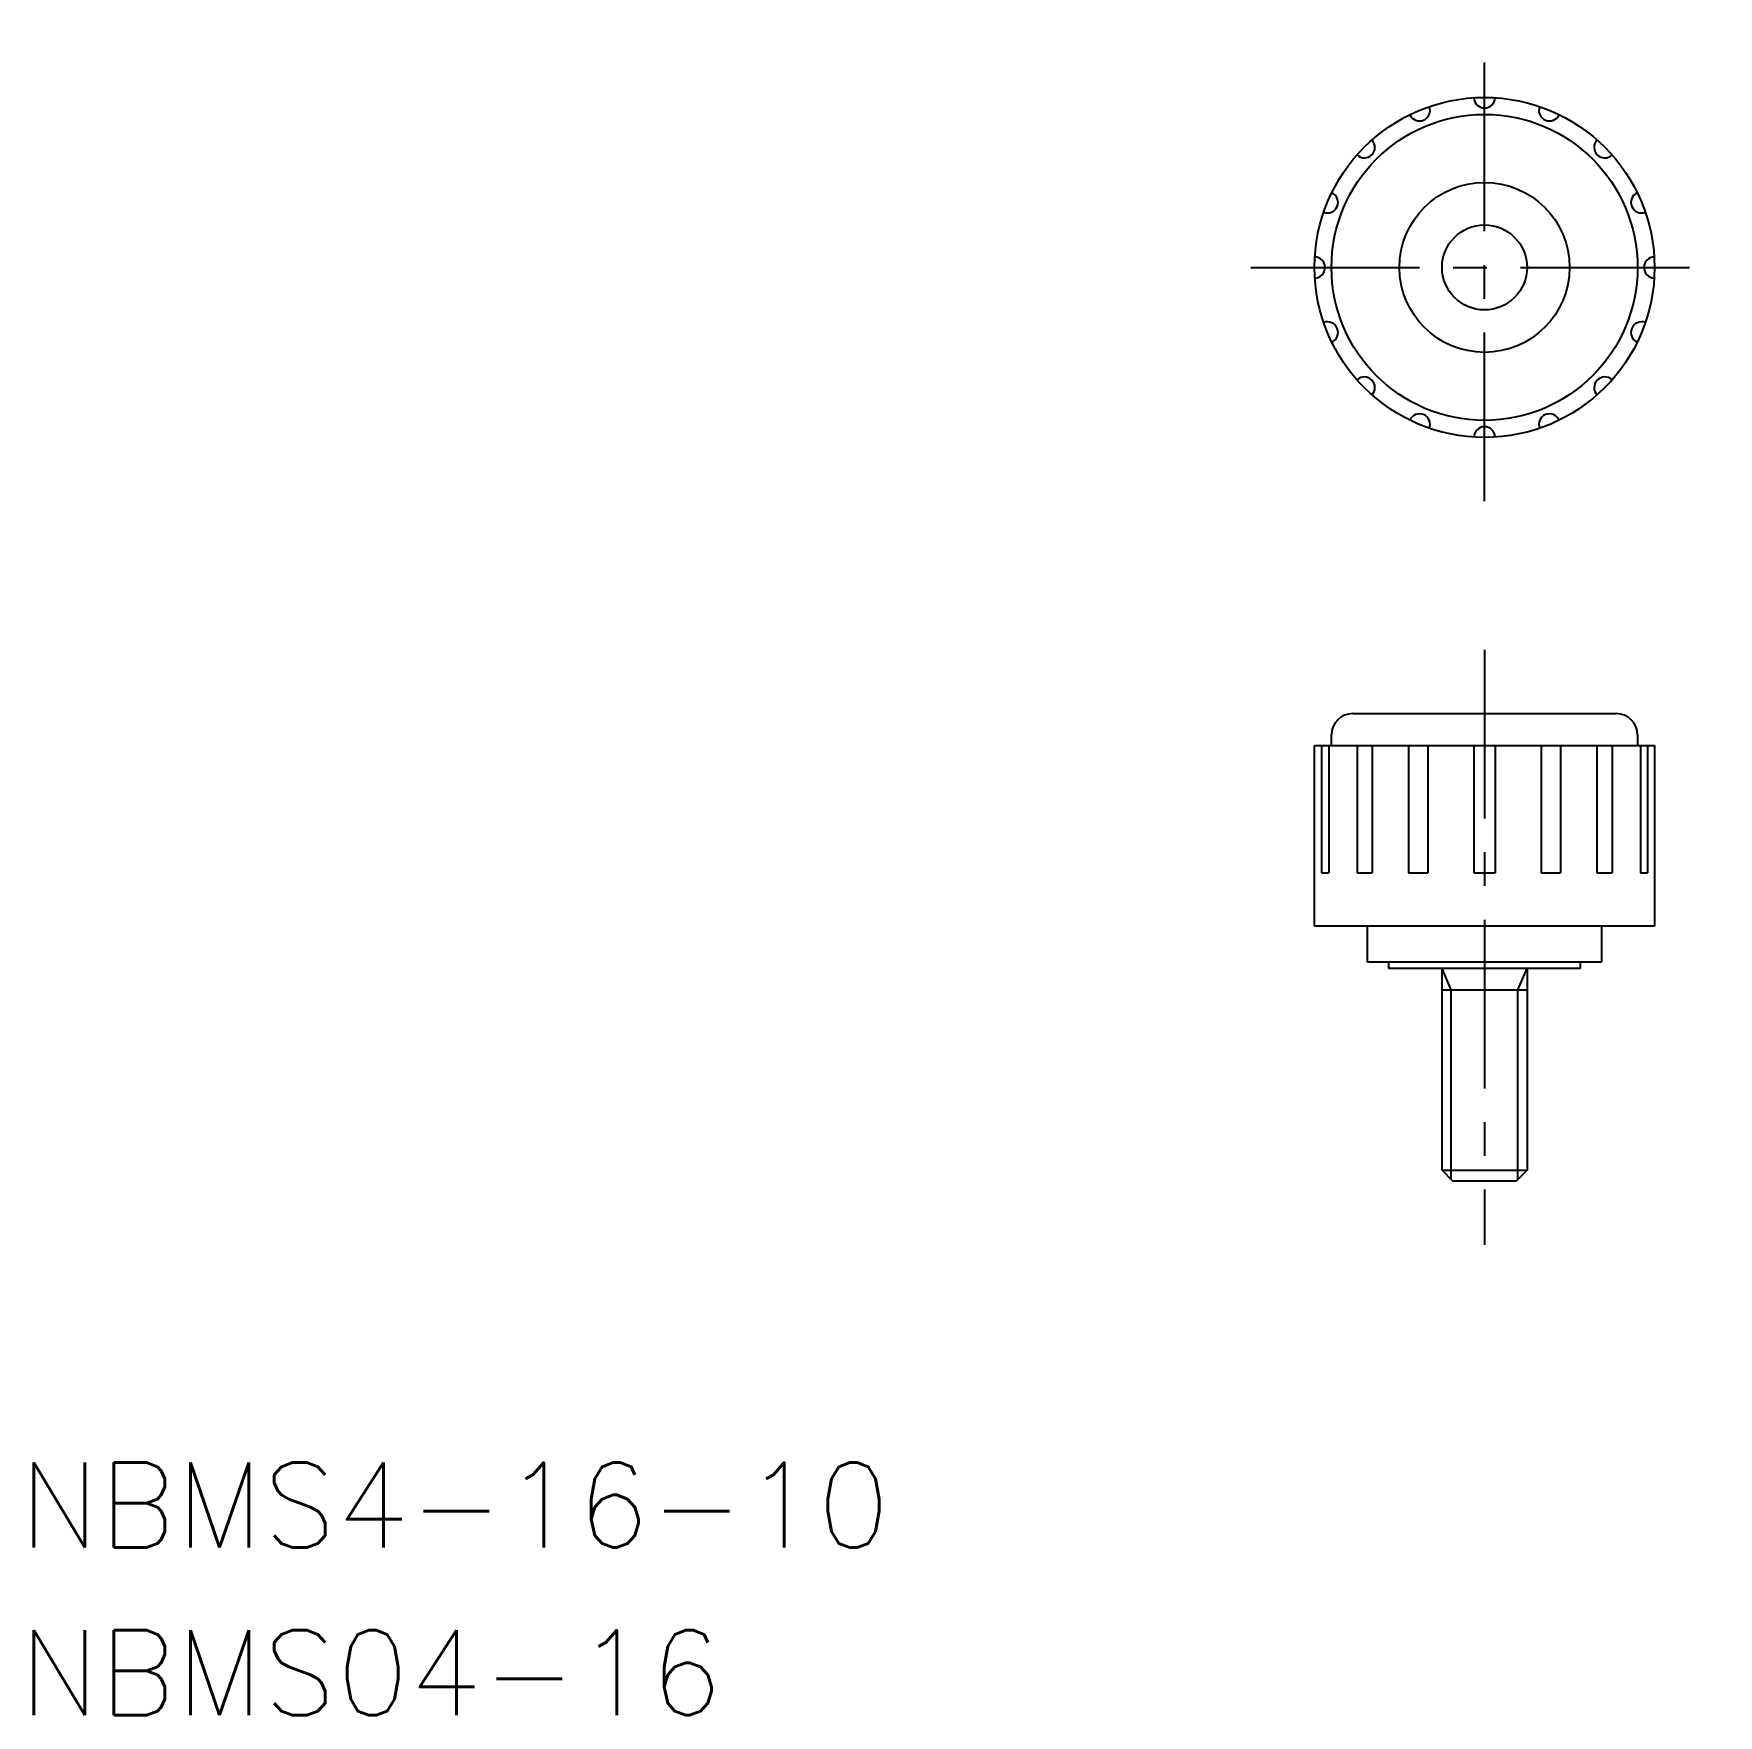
# Model space of a CAD drawing. Extents: x -18.3 to 61, y 14.9 to 94.
import ezdxf

# ---------------------------------------------------------------- set-up
doc = ezdxf.new("R2010")
doc.units = 0
doc.header["$LTSCALE"] = 0.25
doc.linetypes.add('CENTER', pattern=[50.8, 31.75, -6.35, 6.35, -6.35])
doc.layers.get('0').update_dxf_attribs({"linetype": 'CONTINUOUS'})
doc.layers.add('CENTER', color=1, linetype='CENTER')
doc.styles.get("Standard").update_dxf_attribs({"font": 'txt.shx', "bigfont": 'extfont.shx'})

msp = doc.modelspace()

# ---------------------------------------------------------------- linework, layer by layer
for p, q in [((43.8, 62), (56.2, 62)), ((42, 52), (42, 60.5)), ((42, 60.5), (42.8, 60.5)), ((42.326, 60.5), (42.326, 54.5)), ((42.668, 60.5), (42.668, 54.5)), ((42.8, 60.5), (42.8, 61)), ((42.8, 60.5), (57.2, 60.5)), ((44.001, 60.5), (44.001, 54.5)), ((44.708, 60.5), (44.708, 54.5)), ((46.42, 60.5), (46.42, 54.5)), ((47.34, 60.5), (47.34, 54.5)), ((49.5, 60.5), (49.5, 54.5)), ((50.5, 60.5), (50.5, 54.5)), ((52.66, 60.5), (52.66, 54.5)), ((53.58, 60.5), (53.58, 54.5)), ((55.292, 60.5), (55.292, 54.5)), ((55.999, 60.5), (55.999, 54.5)), ((57.2, 61), (57.2, 60.5)), ((57.2, 60.5), (58, 60.5)), ((57.332, 60.5), (57.332, 54.5)), ((57.674, 60.5), (57.674, 54.5)), ((58, 60.5), (58, 52)), ((42.326, 54.5), (42.668, 54.5)), ((44.001, 54.5), (44.708, 54.5)), ((46.42, 54.5), (47.34, 54.5)), ((49.5, 54.5), (50.5, 54.5)), ((52.66, 54.5), (53.58, 54.5)), ((55.292, 54.5), (55.999, 54.5)), ((57.332, 54.5), (57.674, 54.5)), ((44.5, 52), (42, 52)), ((55.5, 52), (44.5, 52)), ((44.5, 50.3), (44.5, 52)), ((55.5, 52), (55.5, 50.3)), ((58, 52), (55.5, 52)), ((45.5, 50.3), (44.5, 50.3)), ((54.5, 50.3), (45.5, 50.3)), ((45.5, 50), (45.5, 50.3)), ((48, 50), (45.5, 50)), ((48, 40.508), (48, 50)), ((52, 50), (48, 50)), ((52, 50), (52, 40.508)), ((54.5, 50), (52, 50)), ((55.5, 50.3), (54.5, 50.3)), ((54.5, 50.3), (54.5, 50)), ((48, 49), (52, 49)), ((48, 40.508), (52, 40.508)), ((48.508, 40), (48, 40.508)), ((52, 40.508), (51.492, 40)), ((51.492, 40), (48.508, 40))]:
    msp.add_line(p, q)
at = {"color": 3}
for p, q in [((48.429, 49), (48, 50)), ((51.571, 49), (52, 50)), ((48.429, 40.079), (48.429, 49)), ((51.571, 40.079), (51.571, 49))]:
    msp.add_line(p, q, dxfattribs=at)
for radius in [8, 7.2, 4, 2]:
    msp.add_circle((50, 83), radius)
for centre, radius, start, end in [((46.939, 90.391), 0.5, 204.29078, 20.70922), ((50, 91), 0.5, 181.79078, 358.20922), ((53.061, 90.391), 0.5, 159.29078, 335.70922), ((44.343, 88.657), 0.5, 226.79078, 43.20922), ((55.657, 88.657), 0.5, 136.79078, 313.20922), ((42.609, 86.061), 0.5, 249.29078, 65.70922), ((57.391, 86.061), 0.5, 114.29078, 290.70922), ((42, 83), 0.5, 271.79078, 88.20922), ((58, 83), 0.5, 91.79078, 268.20922), ((42.609, 79.939), 0.5, 294.29078, 110.70922), ((57.391, 79.939), 0.5, 69.29078, 245.70922), ((44.343, 77.343), 0.5, 316.79078, 133.20922), ((55.657, 77.343), 0.5, 46.79078, 223.20922), ((46.939, 75.609), 0.5, 339.29078, 155.70922), ((53.061, 75.609), 0.5, 24.29078, 200.70922), ((50, 75), 0.5, 1.79078, 178.20922), ((43.8, 61), 1, 90, 180), ((56.2, 61), 1, 0, 90)]:
    msp.add_arc(centre, radius, start, end)
at = {"layer": 'CENTER', "color": 1, "linetype": 'CENTER'}
for p, q in [((50, 72), (50, 94)), ((39, 83), (61, 83)), ((50, 65), (50, 37))]:
    msp.add_line(p, q, dxfattribs=at)

# ---------------------------------------------------------------- texts
at = {"color": 7, "linetype": 'CONTINUOUS'}
for s, p in [('NBMS4-16-10', (-18.946, 22.747)), ('NBMS04-16', (-18.946, 14.854))]:
    msp.add_text(s, height=4, dxfattribs=at).set_placement(p)

doc.saveas('drawing.dxf')
